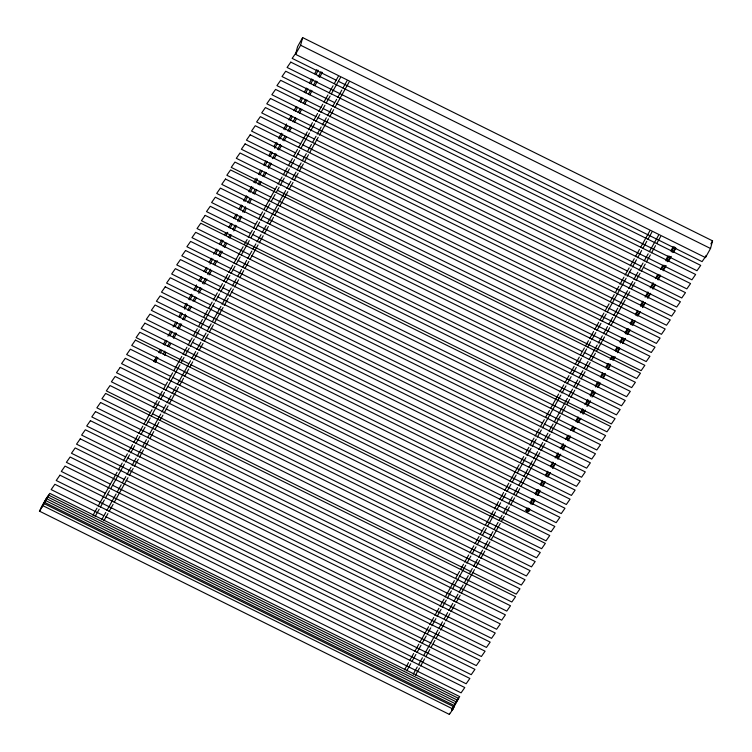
<?xml version="1.0" encoding="UTF-8"?>
<svg xmlns="http://www.w3.org/2000/svg" width="752" height="752" viewBox="0 0 752 752"><rect width="100%" height="100%" fill="white"/><g stroke="black" fill="none" stroke-linecap="round" stroke-linejoin="round"><path stroke-width="1.13" d="M165.694 352.688L164.744 355.48M39.442 511.144L44.086 503.586L454.001 706.842L453.071 709.08L449.348 714.4L39.442 511.144L44.086 503.586M295.545 54.323L297.576 46.69L302.652 37.6L712.558 240.856L710.527 248.498L705.451 257.579L295.545 54.323L300.621 45.242L302.652 37.6M449.348 714.4L449.64 713.3M705.451 257.579L706.034 255.398M154.066 361.627L156.463 356.711M155.363 362.417L157.826 357.388M158.757 352.613L160.477 349.539M163.334 344.407L165.628 340.308M167.922 336.21L170.789 331.077M173.082 326.979L175.94 321.856M178.807 316.724L181.1 312.625M183.967 307.502L186.261 303.394M188.555 299.296L191.412 294.173M193.706 290.065L196.573 284.942M198.866 280.844L201.16 276.736M204.018 271.613L206.311 267.515M209.178 262.382L211.472 258.284M213.765 254.185L216.632 249.053M219.49 243.93L221.784 239.832M224.651 234.699L225.797 232.65M228.664 227.527L230.958 223.429M233.816 218.296L236.109 214.198M238.976 209.065L241.27 204.967M243.563 200.869L246.421 195.746M248.715 191.638L251.582 186.515M253.875 182.416L256.169 178.309M258.462 174.21L260.747 170.112M263.614 164.979L265.907 160.881M268.774 155.758L271.068 151.65M273.935 146.527L276.219 142.429M278.513 138.321L281.38 133.198M283.673 129.1L286.54 123.967M288.824 119.869L291.118 115.77M293.985 110.638L296.279 106.54M299.146 101.417L301.439 97.309M304.297 92.186L306.59 88.087M309.457 82.955L311.751 78.857M314.618 73.734L316.902 69.626M160.12 353.29L161.84 350.216M164.707 345.083L167 340.985M169.858 335.862L172.152 331.754M175.019 326.631L177.312 322.533M180.179 317.4L182.463 313.302M184.757 309.204L187.624 304.071M189.918 299.973L192.785 294.85M195.078 290.742L197.362 286.644M200.229 281.521L202.523 277.413M205.39 272.29L207.684 268.191M209.977 264.084L212.835 258.961M215.702 253.838L217.995 249.73M220.862 244.607L223.156 240.508M226.014 235.376L227.734 232.302M230.027 228.204L232.321 224.105M235.188 218.973L237.482 214.875M240.339 209.752L242.633 205.644M244.926 201.545L247.793 196.422M250.087 192.315L252.945 187.192M255.238 183.093L257.532 178.985M259.825 174.887L262.119 170.789M264.986 165.656L267.27 161.558M270.137 156.435L272.431 152.327M274.724 148.229L277.591 143.106M279.885 138.998L282.743 133.875M285.036 129.776L287.33 125.669M290.197 120.546L292.49 116.447M295.348 111.315L297.642 107.216M300.509 102.093L302.802 97.986M305.669 92.863L307.963 88.764M310.82 83.632L313.114 79.533M315.981 74.41L318.275 70.303M163.099 354.211L164.81 351.137M167.677 346.014L169.388 342.95M172.819 336.802L175.113 332.704M177.397 328.615L180.264 323.492M182.548 319.403L185.415 314.28M187.699 310.181L189.993 306.092M192.85 300.969L195.135 296.88M198.002 291.757L200.286 287.659M202.579 283.57L205.437 278.447M207.721 274.358L210.588 269.235M213.446 264.112L215.166 261.047M218.597 254.9L220.881 250.811M223.175 246.712L225.459 242.614M228.326 237.5L230.037 234.427M232.904 229.313L235.188 225.215M237.482 221.116L240.339 216.003M242.623 211.904L245.49 206.781M247.775 202.692L250.068 198.594M252.926 193.48L255.21 189.382M258.077 184.259L259.788 181.194M262.655 176.071L264.939 171.982M267.806 166.859L270.09 162.761M272.384 158.672L275.241 153.549M277.526 149.46L280.393 144.337M282.677 140.239L284.97 136.15M287.828 131.027L290.112 126.928M292.979 121.815L295.263 117.716M298.13 112.603L300.415 108.504M303.272 103.391L305.566 99.292M308.423 94.169L310.717 90.08M313.575 84.957L315.859 80.868M318.152 76.77L321.01 71.647M169.125 346.55L170.836 343.476M173.693 338.362L176.56 333.249M178.844 329.15L181.702 324.037M183.986 319.948L186.28 315.849M189.137 310.736L191.422 306.647M194.289 301.524L196.573 297.435M198.857 293.336L201.715 288.223M204.008 284.134L206.866 279.02M209.15 274.922L211.444 270.833M214.875 264.695L217.159 260.596M219.443 256.507L222.301 251.384M224.594 247.295L226.878 243.206M229.736 238.083L231.456 235.019M233.74 230.92L236.598 225.807M238.892 221.718L241.749 216.595M244.033 212.506L246.327 208.417M249.185 203.294L251.469 199.205M254.326 194.091L256.62 189.993M259.478 184.879L261.188 181.805M264.055 176.692L266.34 172.603M268.624 168.504L271.481 163.391M274.348 158.277L276.633 154.179M278.917 150.09L281.21 145.991M284.068 140.878L286.352 136.789M289.21 131.666L291.503 127.577M294.361 122.463L296.645 118.365M299.503 113.251L301.796 109.162M304.654 104.039L306.938 99.95M309.796 94.837L312.089 90.738M314.947 85.625L317.231 81.536M319.525 77.437L322.382 72.324M92.994 515.327L96.999 508.155M98.145 506.096L117.058 472.265M118.205 470.216L122.209 463.044M123.356 460.995L127.37 453.813M128.517 451.764L132.531 444.592M133.668 442.533L137.682 435.361M138.829 433.312L142.842 426.13M143.989 424.081L152.007 409.727M153.154 407.678L157.168 400.506M158.305 398.457L162.319 391.275M163.466 389.226L167.48 382.054M168.627 379.995L172.631 372.823M173.778 370.774L181.805 356.42M182.952 354.371L186.957 347.189M188.103 345.14L192.117 337.968M193.264 335.918L197.268 328.737M198.415 326.688L202.429 319.515M203.576 317.457L207.59 310.285M208.727 308.235L212.167 302.078M213.314 300.029L217.328 292.857M218.475 290.808L222.479 283.626M223.626 281.577L227.64 274.405M228.787 272.346L232.8 265.174M233.938 263.125L243.112 246.722M244.259 244.673L247.117 239.54M248.263 237.491L252.277 230.319M253.424 228.27L257.438 221.088M258.585 219.039L262.589 211.867M263.736 209.808L276.915 186.233M278.061 184.184L282.075 177.002M283.222 174.953L287.226 167.781M288.373 165.731L292.387 158.55M293.534 156.501L297.538 149.328M298.685 147.27L307.286 131.901M308.433 129.842L312.437 122.67M313.584 120.621L317.598 113.439M318.745 111.39L322.749 104.218M323.896 102.169L327.91 94.987M329.056 92.938L333.07 85.766M334.217 83.707L338.221 76.535M95.175 516.408L99.189 509.236M100.336 507.186L104.34 500.005M105.487 497.956L109.501 490.783M110.647 488.734L124.4 464.125M125.546 462.076L129.551 454.894M130.698 452.845L134.711 445.673M135.858 443.624L139.872 436.442M141.019 434.393L145.023 427.221M146.17 425.171L150.184 417.99M151.331 415.941L159.349 401.587M160.496 399.538L164.509 392.356M165.656 390.307L179.982 364.682M181.119 362.633L183.986 357.501M185.133 355.452L189.147 348.279M190.294 346.221L194.298 339.049M195.445 336.999L199.459 329.818M200.605 327.769L214.358 303.169M215.504 301.12L219.509 293.938M220.656 291.889L224.669 284.717M225.816 282.658L229.83 275.486M230.967 273.437L234.981 266.255M236.128 264.206L240.142 257.034M241.289 254.984L249.307 240.631M251.027 237.557L254.467 231.4M255.614 229.351L259.619 222.178M260.765 220.12L264.779 212.948M265.926 210.898L269.93 203.717M271.077 201.668L275.091 194.495M276.238 192.446L279.105 187.314M280.252 185.265L284.256 178.092M285.403 176.043L289.417 168.862M290.563 166.812L294.568 159.64M295.715 157.582L299.728 150.409M300.875 148.36L309.467 132.982M310.614 130.933L314.627 123.751M315.774 121.702L319.779 114.53M320.925 112.48L324.939 105.299M326.086 103.25L330.1 96.068M331.247 94.019L340.412 77.616M101.736 519.66L105.75 512.488M106.897 510.439L116.062 494.036M117.209 491.987L121.213 484.805M122.36 482.756L125.8 476.608M126.947 474.55L130.961 467.377M132.108 465.328L136.112 458.147M137.259 456.097L141.273 448.925M142.419 446.876L146.424 439.694M147.571 437.645L160.749 414.07M161.896 412.011L165.91 404.839M167.057 402.79L171.061 395.608M172.208 393.559L176.222 386.387M177.369 384.338L190.547 360.753M191.694 358.704L195.708 351.532M196.845 349.473L200.859 342.301M202.006 340.252L206.02 333.07M207.167 331.021L211.171 323.849M212.318 321.8L220.919 306.421M222.056 304.372L231.231 287.969M232.377 285.91L236.382 278.738M237.529 276.689L241.542 269.507M242.689 267.458L246.694 260.286M247.84 258.237L251.854 251.055M253.001 249.006L255.868 243.883M257.015 241.834L261.019 234.652M262.166 232.603L266.18 225.431M267.327 223.372L285.657 190.566M286.803 188.517L290.817 181.345M291.964 179.296L295.978 172.114M297.115 170.065L301.129 162.893M302.276 160.834L306.29 153.662M307.436 151.613L311.441 144.431M312.588 142.382L316.028 136.234M317.175 134.185L321.189 127.003M322.326 124.954L326.34 117.782M327.487 115.723L331.5 108.551M332.647 106.502L336.652 99.32M337.798 97.271L341.812 90.099M342.959 88.05L346.973 80.868M103.926 520.751L107.931 513.569M109.078 511.52L113.091 504.348M114.238 502.289L127.99 477.689M129.137 475.64L133.142 468.458M134.288 466.409L138.302 459.237M139.449 457.188L143.453 450.006M144.6 447.957L148.614 440.785M149.761 438.726L153.775 431.554M154.912 429.505L158.926 422.323M160.073 420.274L162.94 415.151M164.086 413.102L168.091 405.92M169.238 403.871L178.412 387.468M179.559 385.419L183.563 378.247M184.71 376.188L188.724 369.016M189.871 366.967L192.728 361.834M193.875 359.785L197.889 352.613M199.036 350.564L203.049 343.382M204.196 341.333L208.201 334.161M209.347 332.111L213.361 324.93M214.508 322.881L223.1 307.502M224.246 305.453L228.26 298.271M229.407 296.222L233.411 289.05M234.558 287.001L238.572 279.819M239.719 277.77L243.723 270.598M244.87 268.549L248.884 261.367M250.031 259.318L258.049 244.964M259.196 242.915L263.209 235.733M264.356 233.684L268.37 226.512M269.507 224.463L273.521 217.281M274.668 215.232L278.682 208.06M279.829 206.01L287.847 191.657M288.994 189.598L293.007 182.426M294.145 180.377L298.159 173.195M299.305 171.146L303.319 163.974M304.466 161.924L308.47 154.743M309.617 152.694L318.218 137.315M319.356 135.266L328.53 118.863M329.677 116.814L333.681 109.632M334.828 107.583L349.154 81.959M404.52 669.806L408.533 662.625M409.68 660.576L413.694 653.403M414.831 651.345L418.845 644.173M419.992 642.123L428.584 626.745M429.73 624.696L433.744 617.514M434.891 615.465L438.905 608.293M440.042 606.244L444.056 599.062M445.203 597.013L454.368 580.61M455.515 578.561L459.528 571.379M460.675 569.33L463.542 564.207M464.689 562.158L468.693 554.976M469.84 552.927L473.854 545.755M475.001 543.705L479.005 536.524M480.152 534.475L484.166 527.293M485.313 525.244L493.331 510.89M494.478 508.841L498.491 501.669M499.638 499.619L503.643 492.438M504.789 490.389L508.803 483.216M509.95 481.167L519.115 464.755M520.262 462.706L523.702 456.558M525.422 453.484L528.853 447.327M530 445.278L534.014 438.106M535.161 436.057L539.175 428.875M540.321 426.826L544.326 419.654M545.473 417.595L549.486 410.423M550.633 408.374L558.651 394.02M559.798 391.971L563.812 384.789M564.959 382.74L568.963 375.568M570.11 373.518L574.124 366.337M575.271 364.288L579.275 357.115M580.422 355.057L584.436 347.885M585.582 345.835L588.449 340.712M589.596 338.654L593.601 331.482M594.747 329.432L598.761 322.251M599.908 320.202L603.922 313.029M605.059 310.98L609.073 303.799M610.22 301.749L614.234 294.577M615.38 292.519L618.811 286.371M619.958 284.322L623.972 277.14M625.119 275.091L629.133 267.919M630.27 265.87L634.284 258.688M635.431 256.639L639.444 249.467M640.591 247.417L649.756 231.014M406.71 670.887L410.724 663.706M411.861 661.657L415.875 654.484M417.022 652.435L421.035 645.254M422.182 643.204L426.187 636.032M427.333 633.983L430.774 627.826M431.921 625.777L435.934 618.605M437.072 616.546L441.086 609.374M442.232 607.325L446.246 600.143M447.393 598.094L451.397 590.922M452.544 588.872L465.723 565.288M466.87 563.239L470.884 556.066M472.03 554.008L476.035 546.836M477.182 544.786L481.195 537.605M482.342 535.556L486.356 528.383M487.493 526.334L495.521 511.98M496.668 509.931L500.672 502.75M501.819 500.7L505.833 493.528M506.98 491.47L510.993 484.297M512.14 482.248L516.145 475.067M517.291 473.017L525.883 457.639M527.03 455.59L531.044 448.418M532.19 446.368L536.204 439.187M537.351 437.138L541.355 429.965M542.502 427.907L560.842 395.101M561.988 393.052L565.993 385.879M567.14 383.83L571.153 376.649M572.3 374.599L576.305 367.427M577.451 365.369L581.465 358.196M582.612 356.147L586.626 348.966M587.773 346.916L590.63 341.793M591.777 339.744L595.791 332.563M596.938 330.513L600.951 323.341M602.089 321.292L606.103 314.11M607.249 312.061L626.162 278.231M627.3 276.181L631.313 269M632.46 266.951L636.474 259.778M637.621 257.729L641.625 250.548M642.772 248.498L646.786 241.317M647.933 239.268L651.937 232.095M413.271 674.14L417.275 666.958M418.422 664.909L422.436 657.737M423.583 655.688L437.908 630.054M439.055 628.005L442.486 621.857M444.206 618.774L447.647 612.626M448.794 610.577L452.798 603.395M453.945 601.346L457.959 594.174M459.105 592.125L463.119 584.943M464.266 582.894L468.27 575.722M469.417 573.663L472.284 568.54M473.431 566.491L477.445 559.319M478.582 557.26L482.596 550.088M483.743 548.039L487.757 540.857M488.903 538.808L492.908 531.636M494.055 529.587L498.068 522.405M499.215 520.356L502.082 515.233M503.22 513.184L507.233 506.002M508.38 503.953L512.394 496.781M513.541 494.722L517.545 487.55M518.692 485.501L522.706 478.319M523.853 476.27L527.866 469.098M529.004 467.048L532.444 460.891M533.591 458.842L537.605 451.67M538.752 449.621L542.756 442.439M543.903 440.39L547.917 433.208M549.063 431.159L553.077 423.987M554.215 421.938L567.393 398.353M568.54 396.304L572.554 389.132M573.701 387.083L577.715 379.901M578.852 377.852L582.866 370.67M584.013 368.621L588.026 361.449M589.173 359.4L597.191 345.046M598.338 342.997L602.352 335.815M603.499 333.766L607.503 326.594M608.65 324.544L612.664 317.363M613.811 315.314L617.815 308.132M618.962 306.083L627.563 290.704M628.71 288.655L632.714 281.483M633.861 279.434L637.875 272.252M639.021 270.203L643.026 263.031M644.173 260.972L648.186 253.8M649.333 251.751L658.498 235.348M415.452 675.221L419.466 668.049M420.612 665.999L424.617 658.818M425.764 656.769L429.777 649.596M430.924 647.538L434.938 640.366M436.085 638.316L439.516 632.159M440.663 630.11L444.676 622.938M445.823 620.889L449.828 613.707M450.974 611.658L454.988 604.486M456.135 602.437L460.149 595.255M461.296 593.206L474.465 569.621M475.612 567.572L479.626 560.4M480.772 558.351L484.786 551.169M485.933 549.12L489.937 541.948M491.084 539.898L500.249 523.495M501.396 521.437L504.263 516.314M505.41 514.265L509.424 507.083M510.57 505.034L514.575 497.862M515.722 495.812L519.735 488.631M520.882 486.582L539.786 452.751M540.932 450.702L544.946 443.52M546.093 441.471L550.107 434.299M551.244 432.25L560.419 415.847M561.565 413.797L565.57 406.616M566.717 404.567L569.584 399.444M570.73 397.385L574.744 390.213M575.882 388.164L579.895 380.982M581.042 378.933L585.056 371.761M586.203 369.711L590.207 362.53M591.354 360.481L595.368 353.308M596.515 351.259L604.533 336.905M605.68 334.847L609.693 327.675M610.84 325.625L625.166 299.992M626.303 297.942L629.744 291.795M631.464 288.721L634.904 282.564M636.051 280.515L640.055 273.343M641.202 271.284L645.216 264.112M646.363 262.063L650.377 254.881M651.514 252.832L655.528 245.66M656.675 243.61L660.688 236.429M527.096 508.136L525.958 510.185L527.002 511.426L528.684 511.539L529.831 509.489M529.963 503.013L532.256 498.914M535.114 493.791L537.407 489.693M540.274 484.57L542.559 480.472M545.426 475.349L547.719 471.25M550.577 466.127L552.87 462.029M555.164 457.921L558.022 452.798M560.315 448.7L563.173 443.577M565.466 439.478L567.76 435.38M570.618 430.257L572.911 426.158M575.778 421.035L578.062 416.937M580.356 412.839L582.65 408.74M584.934 404.642L587.801 399.519M590.094 395.42L592.952 390.297M595.246 386.199L597.539 382.101M600.397 376.978L602.69 372.879M605.557 367.756L607.842 363.658M610.135 359.559L611.855 356.486M615.286 350.338L617.007 347.264M619.874 342.141L622.158 338.043M625.025 332.92L627.318 328.821M630.176 323.698L632.47 319.6M635.337 314.477L637.621 310.379M640.488 305.256L642.781 301.157M645.066 297.059L647.933 291.936M650.217 287.828L653.084 282.705M655.377 278.607L657.662 274.508M660.529 269.385L662.822 265.287M665.68 260.164L667.973 256.065M670.84 250.942L673.125 246.844M556.565 456.69L557.711 454.64M566.294 439.271L567.44 437.222M626.425 331.679L627.572 329.63M631.013 323.482L632.15 321.433M640.742 306.064L641.888 304.015M667.09 258.932L668.227 256.883M528.205 507.995L526.494 511.069L527.857 511.755L529.577 508.681M530.498 503.896L533.365 498.773M535.65 494.675L538.517 489.552M540.81 485.454L543.094 481.355M545.961 476.232L548.255 472.134M551.113 467.011L553.406 462.912M556.273 457.789L558.557 453.691M561.424 448.568L563.718 444.47M566.576 439.347L568.869 435.248M571.727 430.125L573.447 427.051M576.314 421.928L578.598 417.83M581.465 412.707L583.185 409.633M586.043 404.51L588.337 400.412M590.63 396.313L593.488 391.19M595.781 387.092L598.648 381.969M601.506 376.846L603.226 373.772M606.667 367.625L608.951 363.526M611.244 359.428L612.965 356.354M615.822 351.231L618.116 347.133M620.409 343.034L623.267 337.902M625.561 333.803L628.428 328.68M630.712 324.582L633.005 320.484M635.872 315.361L638.157 311.262M641.024 306.139L643.317 302.041M646.175 296.918L648.468 292.819M651.326 287.696L653.62 283.598M656.487 278.475L658.771 274.377M661.638 269.254L663.931 265.155M666.216 261.057L669.083 255.934M671.376 251.835L674.234 246.712M531.861 504.583L534.728 499.45M537.022 495.352L539.88 490.229M542.173 486.13L544.467 482.032M547.324 476.909L549.618 472.811M552.485 467.688L554.769 463.589M557.636 458.466L559.93 454.368M562.787 449.245L565.081 445.146M567.939 440.023L570.232 435.925M573.099 430.802L574.819 427.728M577.677 422.605L579.971 418.507M582.828 413.384L584.548 410.31M586.842 406.212L589.7 401.089M591.993 396.99L594.86 391.867M597.718 386.744L600.011 382.646M602.878 377.523L605.163 373.424M607.456 369.326L610.323 364.203M612.607 360.105L614.328 357.031M617.195 351.908L619.479 347.809M622.346 342.686L624.639 338.588M626.924 334.49L629.791 329.357M632.084 325.259L634.368 321.16M637.235 316.037L639.529 311.939M642.387 306.816L644.68 302.718M647.547 297.595L649.831 293.496M652.698 288.373L654.992 284.275M657.85 279.152L660.143 275.053M663.001 269.93L665.294 265.832M667.588 261.734L670.446 256.611M672.739 252.512L675.606 247.389M532.698 504.366L534.982 500.268M537.849 495.145L540.143 491.047M543 485.924L545.294 481.825M548.161 476.702L550.445 472.604M552.739 468.505L555.606 463.382M557.89 459.284L560.757 454.161M563.051 450.063L565.335 445.964M568.202 440.841L570.495 436.743M573.353 431.61L575.647 427.512M578.504 422.389L580.798 418.291M583.091 414.192L585.376 410.094M587.669 405.995L590.536 400.872M592.82 396.774L595.114 392.676M597.981 387.553L600.265 383.454M603.132 378.331L605.426 374.233M608.283 369.11L610.577 365.011M613.444 359.888L615.155 356.815M617.448 352.716L619.742 348.618M622.6 343.495L625.467 338.372M627.76 334.273L630.044 330.175M632.911 325.052L635.205 320.954M638.063 315.831L640.356 311.732M642.65 307.634L645.507 302.511M647.801 298.412L650.668 293.289M652.952 289.191L655.246 285.093M658.113 279.97L660.397 275.871M663.264 270.748L666.122 265.625M668.415 261.517L671.282 256.394M673.566 252.296L675.86 248.198M710.866 243.883L712.558 240.856M295.884 53.054L292.161 58.374L336.304 80.267M46.079 498.679L49.801 493.359L459.707 696.615L455.985 701.945M45.064 500.503L48.786 495.183L458.692 698.439L456.21 701.983M44.048 502.317L47.771 496.997L457.677 700.253L455.195 703.797M43.033 504.131L46.756 498.811L456.661 702.067L452.939 707.388M42.018 505.955L45.74 500.635L455.646 703.891L453.165 707.435M41.003 507.769L44.725 502.449L454.631 705.705L451.529 710.142M154.978 362.079L156.106 360.462L154.743 359.785L153.455 361.468M705.169 257.193L702.067 261.63L338.409 81.301M451.52 710.386L454.001 706.842M526.785 509.969L525.958 510.185L527.002 511.426L528.684 511.539L528.148 510.646M300.621 45.242L710.527 248.498M334.555 102.601L282.009 76.544L285.722 71.224L695.638 274.48L691.915 279.8L336.661 103.644M321.076 107.517L276.924 85.625L280.646 80.304L690.562 283.56L686.839 288.89L643.74 267.515M323.172 108.561L641.644 266.471M315.99 116.607L271.848 94.714L275.57 89.394L685.476 292.65L681.763 297.971L629.208 271.914M318.096 117.65L627.102 270.87M314.251 138.941L261.696 112.885L265.418 107.564L675.324 310.82L671.602 316.141L316.348 139.985M300.762 143.858L256.62 121.974L260.333 116.645L670.248 319.91L666.526 325.231L302.868 144.901M295.686 152.947L251.544 131.055L255.257 125.734L665.172 328.991L661.45 334.311L608.894 308.254M297.783 153.991L606.798 307.211M288.862 184.372L236.307 158.315L240.029 152.985L649.935 356.251L646.212 361.571L290.958 185.415M275.373 189.288L231.231 167.395L234.953 162.075L644.859 365.331L641.136 370.651L277.479 190.331M270.974 197.156L226.831 175.263L230.554 169.943L640.46 373.199L636.737 378.519L584.191 352.462M273.079 198.199L582.086 351.419M260.822 215.326L216.679 193.433L220.392 188.113L630.308 391.369L626.585 396.689L262.927 216.369M255.746 224.406L211.603 202.523L215.316 197.203L625.232 400.459L621.509 405.779L257.842 225.45M250.67 233.496L206.518 211.603L210.24 206.283L620.156 409.539L616.433 414.86L252.766 234.539M249.598 254.618L197.043 228.561L200.765 223.241L610.68 426.497L606.958 431.817L251.704 255.661M236.109 259.534L191.967 237.641L195.689 232.321L605.595 435.577L601.882 440.898L238.215 260.577M231.033 268.614L186.891 246.731L190.613 241.411L600.519 444.667L596.797 449.987L544.251 423.931M233.139 269.658L542.145 422.887M220.881 286.794L176.739 264.901L180.452 259.581L590.367 462.837L586.645 468.158L231.39 292.002M222.987 287.828L229.285 290.958M215.805 295.874L171.663 273.982L175.376 268.661L585.291 471.918L581.569 477.247L217.901 296.918M210.729 304.964L166.577 283.072L170.3 277.751L580.215 481.007L576.493 486.328L212.825 305.998M208.981 327.299L156.425 301.242L160.148 295.921L570.054 499.178L566.331 504.498L211.077 328.342M203.905 336.388L151.349 310.322L155.072 305.002L564.978 508.258L561.255 513.588L206.001 337.432M190.416 341.305L146.273 319.412L149.986 314.092L559.902 517.348L556.179 522.668L192.521 342.348M188.667 363.639L136.112 337.582L139.834 332.262L549.75 535.518L546.027 540.838L190.773 364.682M170.789 376.423L126.637 354.54L130.359 349.21L540.274 552.476L536.552 557.796L493.453 536.43M172.885 377.466L481.891 530.696M483.997 531.739L491.357 535.386M165.703 385.513L121.561 363.62L125.283 358.3L535.189 561.556L531.476 566.876L167.809 386.556M163.964 407.847L111.409 381.79L115.131 376.47L525.037 579.726L521.315 585.047L166.06 408.891M150.475 412.763L106.333 390.88L110.046 385.56L519.961 588.816L516.239 594.136L473.149 572.77M152.581 413.807L471.043 571.727M146.076 420.631L101.934 398.748L105.656 393.428L515.562 596.684L511.839 602.004L459.293 575.947M148.182 421.675L457.188 574.904M125.763 456.972L81.62 435.088L85.343 429.768L495.248 633.024L491.535 638.345L127.868 458.015M124.024 479.315L71.468 453.259L75.191 447.938L485.096 651.194L481.374 656.515L126.12 480.359M110.535 484.232L66.392 462.339L70.105 457.019L480.02 660.275L476.298 665.595L433.208 644.229M112.64 485.275L431.103 643.186M105.459 493.321L61.316 471.429L65.029 466.108L474.944 669.365L471.222 674.685L107.555 494.355M103.71 515.656L51.155 489.599L54.877 484.279L464.783 687.535L461.07 692.855L105.816 516.699M43.155 505.823L453.071 709.08M290.798 62.134L287.085 67.454L696.991 270.72L700.714 265.39L290.798 62.134M270.494 98.474L266.772 103.795L676.678 307.06L680.4 301.731L270.494 98.474M250.181 134.815L246.459 140.145L656.374 343.401L660.096 338.08L250.181 134.815M245.105 143.905L241.383 149.225L651.298 352.481L655.011 347.161L245.105 143.905M225.478 179.032L221.755 184.353L631.661 387.609L635.384 382.289L225.478 179.032M205.164 215.373L201.442 220.693L611.357 423.949L615.07 418.629L205.164 215.373M185.537 250.491L181.815 255.812L591.721 459.068L595.443 453.747L185.537 250.491M165.224 286.832L161.501 292.152L571.417 495.418L575.13 490.088L165.224 286.832M144.91 323.172L141.197 328.502L551.103 531.758L554.826 526.438L144.91 323.172M135.435 340.13L131.722 345.45L541.628 548.706L545.35 543.386L135.435 340.13M120.207 367.38L116.485 372.71L526.391 575.966L530.113 570.646L120.207 367.38M100.571 402.508L96.858 407.828L506.763 611.085L510.486 605.764L100.571 402.508M95.495 411.598L91.782 416.918L501.687 620.174L505.41 614.854L95.495 411.598M90.419 420.678L86.696 425.999L496.611 629.255L500.334 623.934L90.419 420.678M80.267 438.848L76.544 444.169L486.45 647.425L490.172 642.105L80.267 438.848M59.953 475.189L56.231 480.509L466.146 683.775L469.868 678.445L59.953 475.189"/></g></svg>
